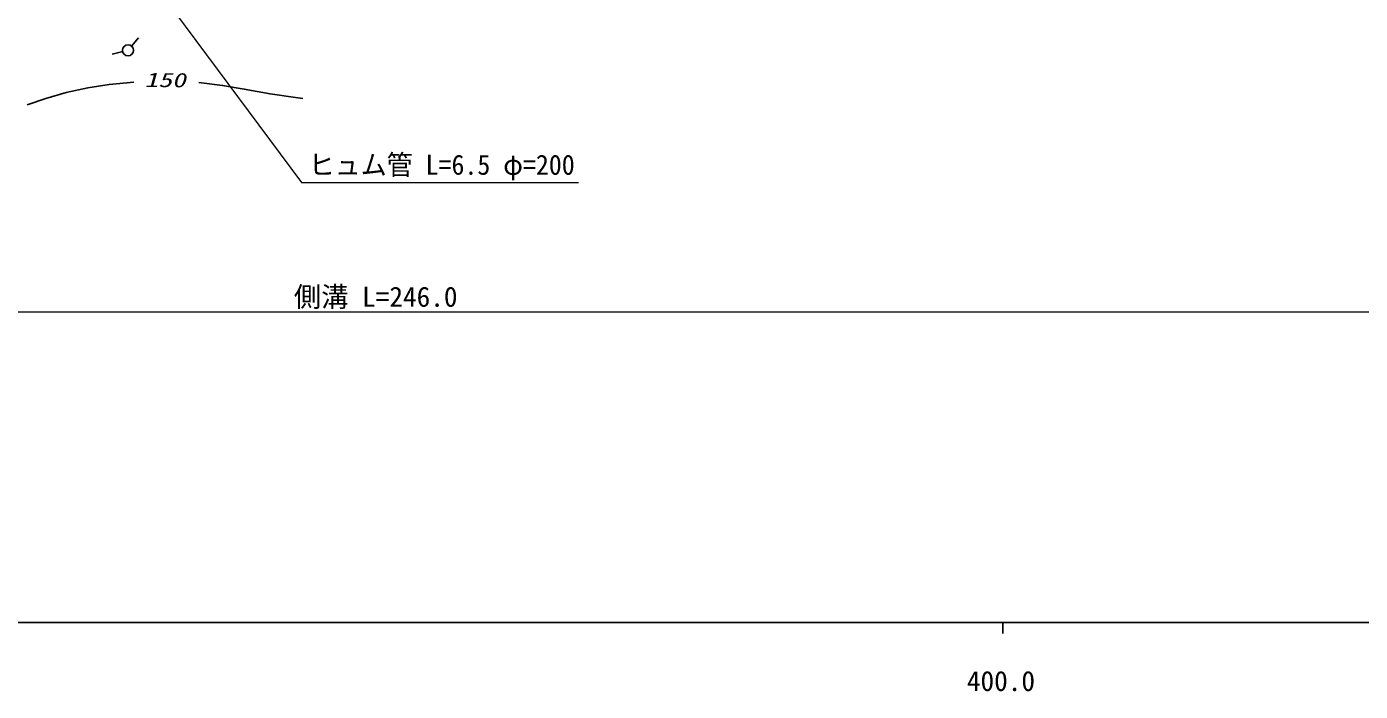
# Model space of a CAD drawing. Units: millimetres, scale not verified. Extents: x 40000 to 680000, y 20000 to 380000.
# Drawn here: x 378696 to 500726, y 198715 to 259545 of the extents above; entities that cross this region are included whole.
import ezdxf
from ezdxf.enums import TextEntityAlignment as Align

# ---------------------------------------------------------------- set-up
doc = ezdxf.new("R2010")
doc.units = ezdxf.units.MM
doc.header["$LTSCALE"] = 1000
for name, color, linetype, lineweight in [('M-BGD', 7, 'Continuous', 25), ('M-STR-HTXT', 7, 'Continuous', 13), ('M-TTL-BAND', 7, 'Continuous', 25)]:
    doc.layers.add(name, color=color, linetype=linetype, lineweight=lineweight)
doc.styles.add('ＭＳ ゴシック', font='')
doc.styles.get('ＭＳ ゴシック').set_extended_font_data('MS Gothic')

msp = doc.modelspace()

# ---------------------------------------------------------------- linework, layer by layer
at = {"layer": 'M-BGD'}
for p, q in [((388292, 257764), (388937, 258528)), ((387484, 257263), (386512, 257027))]:
    msp.add_line(p, q, dxfattribs=at)
for points in [[(378737, 252384), (380436, 252983), (382324, 253529), (384283, 253941), (386246, 254244), (388511, 254478)], [(394440, 254428), (396626, 254174), (398604, 253840), (400962, 253392), (403294, 253059), (403980, 252977)]]:
    msp.add_lwpolyline(points, dxfattribs=at)
msp.add_circle((387970, 257381), 500, dxfattribs=at)
at = {"layer": 'M-STR-HTXT'}
for p, q in [((388318, 266168), (403844, 245291)), ((403844, 245291), (429194, 245291)), ((305749, 233457), (535880, 233457))]:
    msp.add_line(p, q, dxfattribs=at)
at = {"layer": 'M-TTL-BAND'}
for p, q in [((40000, 205000), (579000, 205000)), ((468000, 205000), (468000, 204000))]:
    msp.add_line(p, q, dxfattribs=at)

# ---------------------------------------------------------------- texts
at = {"layer": 'M-BGD', "style": 'ＭＳ ゴシック', "oblique": 15, "width": 1.4}
msp.add_text('150', height=1320, rotation=359.5, dxfattribs=at).set_placement((389473, 253627), align=Align.BOTTOM_LEFT)
at = {"layer": 'M-STR-HTXT', "style": 'ＭＳ ゴシック', "width": 0.95}
msp.add_text('ヒュム管 L=6.5 φ=200', height=1833, dxfattribs=at).set_placement((404511, 245440), align=Align.BOTTOM_LEFT)
at = {"layer": 'M-STR-HTXT', "style": 'ＭＳ ゴシック'}
msp.add_text('側溝 L=246.0', height=1833, dxfattribs=at).set_placement((403142, 233361), align=Align.BOTTOM_LEFT)
at = {"layer": 'M-TTL-BAND', "style": 'ＭＳ ゴシック'}
msp.add_text('400.0', height=1833, dxfattribs=at).set_placement((467844, 198195), align=Align.BOTTOM_CENTER)

doc.saveas('drawing.dxf')
